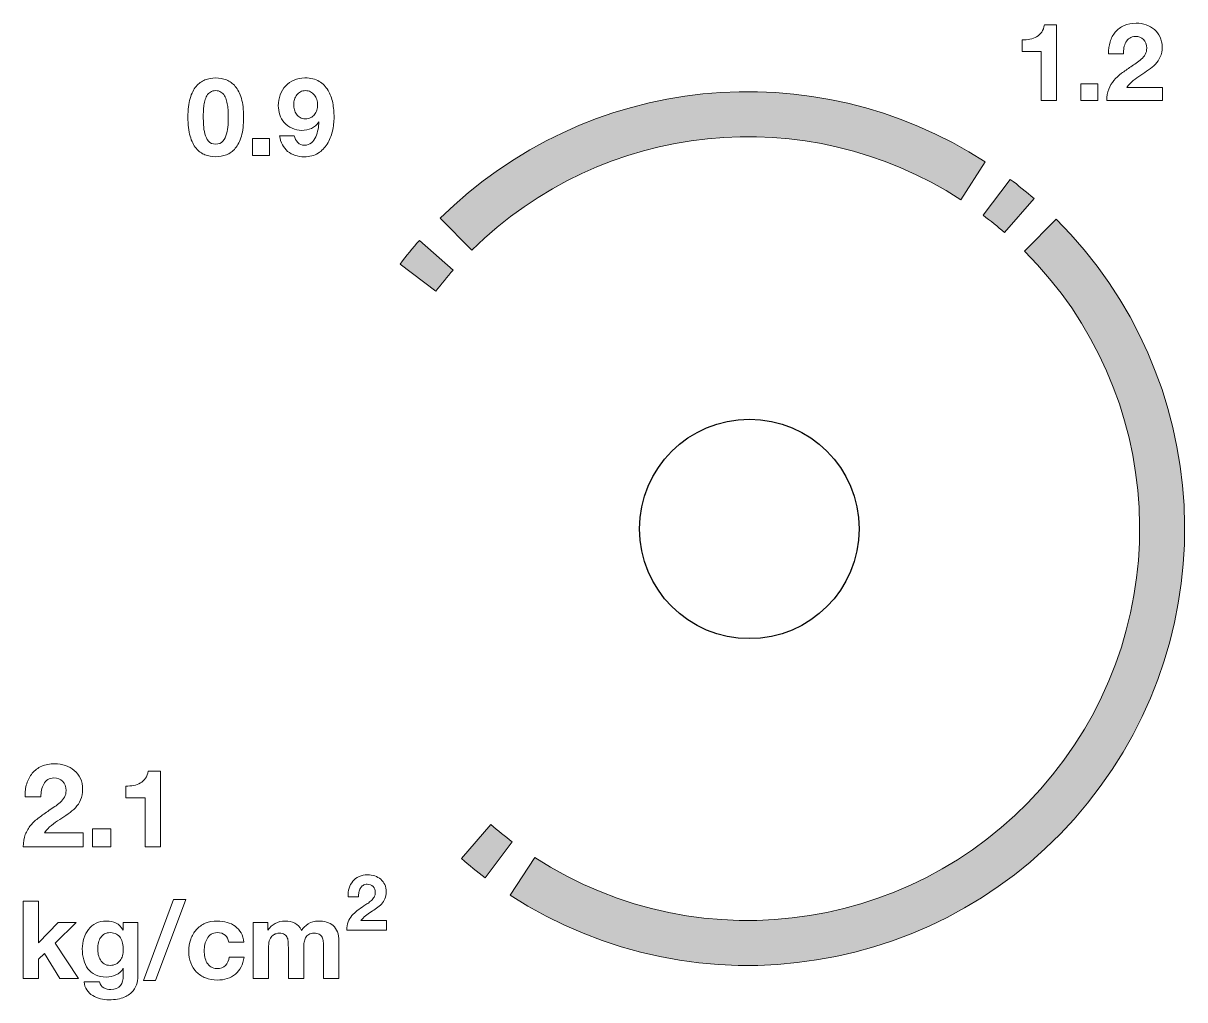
# Model space of a CAD drawing. Header units: millimetres. Extents: x 0 to 80449, y -23917 to 9476.
# Drawn here: x 9806.7 to 9859.6, y 4194.5 to 4239 of the extents above; entities that cross this region are included whole.
import ezdxf

# ---------------------------------------------------------------- set-up
doc = ezdxf.new("R2010")
doc.units = ezdxf.units.MM
doc.layers.get('0').update_dxf_attribs({"lineweight": 15})

msp = doc.modelspace()

# ---------------------------------------------------------------- hatches: boundary and pattern name
h = msp.add_hatch(color=256)
edge = h.paths.add_edge_path()
edge.add_line((9825.507115315377, 4226.779247604769), (9823.875728759835, 4228.020649194264))
edge.add_arc((9839.712115323378, 4215.969970349897), 19.9, 138.7307241077886, 142.730724107959, ccw=False)
edge.add_line((9824.754918263978, 4229.095984829785), (9826.295735046479, 4227.743807458742))
edge.add_arc((9839.712115323378, 4215.969970349897), 17.85, 138.7307241077886, 142.730724107959)
edge = h.paths.add_edge_path()
edge.add_line((9827.149718033677, 4228.651006361823), (9825.7069777287, 4230.107371842184))
edge.add_arc((9839.712115323378, 4215.969970349897), 19.9, 57.064254991265614, 134.7307241079427, ccw=False)
edge.add_line((9850.531708632905, 4232.671658905741), (9849.417127412577, 4230.95113320024))
edge.add_arc((9839.712115323378, 4215.969970349897), 17.85, 57.06425499126561, 134.7307241079427)
edge = h.paths.add_edge_path()
edge.add_arc((9839.712115323378, 4215.969970349897), 17.85, 49.06425499128495, 53.06425499122745)
edge.add_line((9850.438519583928, 4230.237652419501), (9851.670403546625, 4231.876237755225))
edge.add_arc((9839.712115323378, 4215.969970349897), 19.9, 49.06425499128488, 53.064254991227415, ccw=False)
edge.add_line((9852.750838882159, 4231.003322868803), (9851.407653791935, 4229.4546609259))
edge = h.paths.add_edge_path()
edge.add_line((9852.319808512151, 4228.60597337529), (9853.767750867166, 4230.057167000055))
edge.add_arc((9839.712115323378, 4215.969970349897), 19.9, -122.93574500873439, 45.06425499122582, ccw=False)
edge.add_line((9828.892522013852, 4199.268281794053), (9830.007103234177, 4200.988807499555))
edge.add_arc((9839.712115323378, 4215.969970349897), 17.85, 237.0642549912656, 405.0642549912258)
edge = h.paths.add_edge_path()
edge.add_arc((9839.712115323378, 4215.969970349897), 17.85, 229.064254991285, 233.0642549912275)
edge.add_line((9828.985711062829, 4201.702288280295), (9827.753827100132, 4200.06370294457))
edge.add_arc((9839.712115323378, 4215.969970349897), 19.9, 229.064254991285, 233.0642549912275, ccw=False)
edge.add_line((9826.673391764598, 4200.936617830992), (9828.016576854821, 4202.485279773895))

# ---------------------------------------------------------------- linework, layer by layer
for p, q in [((9854.888954515416, 4236.221953621342), (9855.664445509148, 4236.221953621342)), ((9854.888954515416, 4235.461448792972), (9854.888954515416, 4236.221953621342)), ((9855.664445509148, 4236.221953621342), (9855.664445509148, 4235.461448792972)), ((9855.664445509148, 4235.461448792972), (9854.888954515416, 4235.461448792972)), ((9817.150772931273, 4233.730478408936), (9817.926263925001, 4233.730478408936)), ((9817.150772931273, 4232.969973580567), (9817.150772931273, 4233.730478408936)), ((9817.926263925001, 4233.730478408936), (9817.926263925001, 4232.969973580567)), ((9817.926263925001, 4232.969973580567), (9817.150772931273, 4232.969973580567)), ((9849.417127412577, 4230.95113320024), (9850.531708632905, 4232.671658905741)), ((9850.438519583928, 4230.237652419501), (9851.670403546625, 4231.876237755225)), ((9851.407653791935, 4229.4546609259), (9852.750838882159, 4231.003322868803)), ((9827.149718033677, 4228.651006361823), (9825.7069777287, 4230.107371842184)), ((9852.319808512151, 4228.60597337529), (9853.767750867166, 4230.057167000055)), ((9826.295735046479, 4227.743807458742), (9824.754918263978, 4229.095984829785)), ((9825.507115315377, 4226.779247604769), (9823.875728759835, 4228.020649194264)), ((9828.016576854821, 4202.485279773895), (9826.673391764598, 4200.936617830992)), ((9809.868511806962, 4202.286977575964), (9810.701363640525, 4202.286977575964)), ((9809.868511806962, 4201.469973181636), (9809.868511806962, 4202.286977575964)), ((9810.701363640525, 4202.286977575964), (9810.701363640525, 4201.469973181636)), ((9810.701363640525, 4201.469973181636), (9809.868511806962, 4201.469973181636)), ((9828.985711062829, 4201.702288280295), (9827.753827100132, 4200.06370294457)), ((9830.007103234177, 4200.988807499555), (9828.892522013852, 4199.268281794053)), ((9806.712115323378, 4195.469973418361), (9806.712115323378, 4198.996373157063)), ((9806.712115323378, 4198.996373157063), (9807.4133645094, 4198.996373157063)), ((9807.4133645094, 4198.996373157063), (9807.4133645094, 4197.104671226112)), ((9812.184132737373, 4195.390908476975), (9813.557175543021, 4199.080261232129)), ((9814.120276400085, 4199.080261232129), (9812.742238205985, 4195.390908476975)), ((9813.557175543021, 4199.080261232129), (9814.120276400085, 4199.080261232129)), ((9807.4133645094, 4197.104671226112), (9808.297548265691, 4198.023305937254)), ((9809.127299513311, 4198.023305937254), (9808.16422307041, 4197.085034181847)), ((9808.297548265691, 4198.023305937254), (9809.127299513311, 4198.023305937254)), ((9808.16422307041, 4197.085034181847), (9809.235820021098, 4195.469973418361)), ((9807.685010288413, 4196.610816788302), (9807.4133645094, 4196.349161786197)), ((9808.38643172921, 4195.469973418361), (9807.685010288413, 4196.610816788302)), ((9807.4133645094, 4196.349161786197), (9807.4133645094, 4195.469973418361)), ((9807.4133645094, 4195.469973418361), (9806.712115323378, 4195.469973418361)), ((9809.235820021098, 4195.469973418361), (9808.38643172921, 4195.469973418361)), ((9812.742238205985, 4195.390908476975), (9812.184132737373, 4195.390908476975))]:
    msp.add_line(p, q)
at = {"lineweight": 25}
msp.add_circle((9839.78636438134, 4215.955885008125), 5, dxfattribs=at)
for radius, start, end in [(19.9, 57.06425499126561, 134.7307241079427), (17.85, 57.06425499126561, 134.7307241079427), (19.9, 49.06425499128495, 53.06425499122745), (19.9, 237.0642549912656, 45.06425499122576), (17.85, 49.06425499128495, 53.06425499122745), (19.9, 138.7307241077886, 142.730724107959), (17.85, 237.0642549912656, 45.06425499122576), (17.85, 138.7307241077886, 142.730724107959), (17.85, 229.064254991285, 233.0642549912275), (19.9, 229.064254991285, 233.0642549912275)]:
    msp.add_arc((9839.712115323378, 4215.969970349897), radius, start, end)
for points in [[(9853.101122213346, 4238.587700691062), (9853.163650696402, 4238.676584154582), (9853.204819587452, 4238.786999464885), (9853.22445663172, 4238.918602112421)], [(9853.22445663172, 4238.918602112421), (9853.22445663172, 4238.918602112421), (9853.782562100329, 4238.918602112421), (9853.782562100329, 4238.918602112421)], [(9853.782562100329, 4238.918602112421), (9853.782562100329, 4238.918602112421), (9853.782562100329, 4235.461448792972), (9853.782562100329, 4235.461448792972)], [(9856.454750413464, 4238.585289124223), (9856.559998080538, 4238.71206863808), (9856.692462001945, 4238.810770623732), (9856.85231443246, 4238.881567335955)], [(9857.85483721867, 4238.913778978742), (9857.998153190856, 4238.864341858528), (9858.12407143084, 4238.793545146306), (9858.232591938628, 4238.701388842076)], [(9852.565237610615, 4238.259383091318), (9852.678753506854, 4238.280742683327), (9852.780728333219, 4238.318638733665), (9852.87133434448, 4238.372898987557)], [(9852.87133434448, 4238.372898987557), (9852.961940355744, 4238.427331496225), (9853.038421475514, 4238.498817227543), (9853.101122213346, 4238.587700691062)], [(9856.217555589305, 4238.140871806626), (9856.270265550229, 4238.3103705045), (9856.349330491616, 4238.458509610366), (9856.454750413464, 4238.585289124223)], [(9857.109146300885, 4238.313643345211), (9857.038177333889, 4238.26592877274), (9856.981505513158, 4238.203228034909), (9856.938614074366, 4238.126057896039)], [(9858.232591938628, 4238.701388842076), (9858.341284701186, 4238.609060283071), (9858.427756597866, 4238.495544386832), (9858.492007628665, 4238.360496643811)], [(9852.212115323378, 4238.232166836985), (9852.333899448782, 4238.228893996274), (9852.451549459602, 4238.237851244536), (9852.565237610615, 4238.259383091318)], [(9852.212115323378, 4237.703689189548), (9852.212115323378, 4237.703689189548), (9852.212115323378, 4238.232166836985), (9852.212115323378, 4238.232166836985)], [(9856.148481424825, 4237.590173293309), (9856.141763488627, 4237.787749519388), (9856.16484562838, 4237.971200853977), (9856.217555589305, 4238.140871806626)], [(9856.847319044009, 4237.869226027614), (9856.829232292708, 4237.77534717564), (9856.820102789676, 4237.682329597539), (9856.820102789676, 4237.590173293309)], [(9856.938614074366, 4238.126057896039), (9856.89589489035, 4238.048543247621), (9856.865405795306, 4237.962932624812), (9856.847319044009, 4237.869226027614)], [(9853.081312914306, 4237.703689189548), (9853.081312914306, 4237.703689189548), (9852.212115323378, 4237.703689189548), (9852.212115323378, 4237.703689189548)], [(9853.081312914306, 4235.461448792972), (9853.081312914306, 4235.461448792972), (9853.081312914306, 4237.703689189548), (9853.081312914306, 4237.703689189548)], [(9856.820102789676, 4237.590173293309), (9856.820102789676, 4237.590173293309), (9856.148481424825, 4237.590173293309), (9856.148481424825, 4237.590173293309)], [(9857.403012945779, 4237.167804586817), (9857.488451313813, 4237.222237095484), (9857.566654981329, 4237.282181756927), (9857.63745169355, 4237.34815533547)], [(9857.63745169355, 4237.34815533547), (9857.708248405772, 4237.413956659238), (9857.767504048119, 4237.488026212171), (9857.815390875363, 4237.570363994269)], [(9858.50423771764, 4237.456675843256), (9858.448254916002, 4237.33161887714), (9858.37418536307, 4237.220514547741), (9858.282029058839, 4237.123362855057)], [(9856.738626281447, 4236.705989537019), (9856.871951476725, 4236.804863777446), (9857.012683627301, 4236.905288310841), (9857.160994987938, 4237.007263137204)], [(9857.160994987938, 4237.007263137204), (9857.23661483384, 4237.059973098128), (9857.317230068194, 4237.113544332924), (9857.403012945779, 4237.167804586817)], [(9857.96835311491, 4236.859124031339), (9857.851564377957, 4236.780059089952), (9857.733914367138, 4236.701855422437), (9857.615230827669, 4236.624513028793)], [(9858.282029058839, 4237.123362855057), (9858.18987275461, 4237.026211162373), (9858.085314106633, 4236.938188972726), (9857.96835311491, 4236.859124031339)], [(9818.664547887489, 4236.128437121444), (9818.771518102309, 4236.241953017683), (9818.899158890035, 4236.331697755074), (9819.047470250676, 4236.397499078842)], [(9820.190725187455, 4236.340827258109), (9820.360223885331, 4236.237129884003), (9820.496132902223, 4236.100359593239), (9820.598279983362, 4235.930860895365)], [(9856.155888380119, 4235.984931051957), (9856.21342147472, 4236.133070157823), (9856.291625142236, 4236.265706334005), (9856.390499382662, 4236.382495070954)], [(9856.390499382662, 4236.382495070954), (9856.489201368317, 4236.499456062678), (9856.605301086169, 4236.607287551367), (9856.738626281447, 4236.705989537019)], [(9814.31339228962, 4235.560340875926), (9814.380743906357, 4235.789267470921), (9814.472211191489, 4235.972891060284), (9814.58744963547, 4236.111039389243)], [(9815.07889250644, 4235.686431370686), (9815.037723615394, 4235.617184951433), (9815.005511972606, 4235.538981283918), (9814.982602087628, 4235.451820368141)], [(9815.237022389214, 4235.854207520818), (9815.172771358415, 4235.811488336801), (9815.12006139749, 4235.755505535166), (9815.07889250644, 4235.686431370686)], [(9815.881427499731, 4235.686431370686), (9815.838708315714, 4235.755505535166), (9815.784275807047, 4235.811488336801), (9815.718474483278, 4235.854207520818)], [(9815.977717918544, 4235.451820368141), (9815.956358326534, 4235.538981283918), (9815.924146683748, 4235.617184951433), (9815.881427499731, 4235.686431370686)], [(9816.372870370702, 4236.111039389243), (9816.48965910765, 4235.972891060284), (9816.581987666657, 4235.789267470921), (9816.649511538166, 4235.560340875926)], [(9818.417706795972, 4235.728289280832), (9818.475239890577, 4235.881423775151), (9818.557577672673, 4236.01474897043), (9818.664547887489, 4236.128437121444)], [(9819.97351191711, 4235.718470758699), (9819.925625089865, 4235.779276694014), (9819.86723072139, 4235.827852540356), (9819.79815655691, 4235.864198297725)], [(9820.082032424896, 4235.511076010487), (9820.057399992176, 4235.588418404131), (9820.021054234807, 4235.65749256861), (9819.97351191711, 4235.718470758699)], [(9820.598279983362, 4235.930860895365), (9820.700254809723, 4235.761189942717), (9820.771051521948, 4235.569470378962), (9820.810497865252, 4235.355529949328)], [(9856.069416483439, 4235.461448792972), (9856.069416483439, 4235.662297859762), (9856.09818303074, 4235.836791946091), (9856.155888380119, 4235.984931051957)], [(9856.973237283994, 4236.063995993343), (9856.973237283994, 4236.063995993343), (9858.608107346517, 4236.063995993343), (9858.608107346517, 4236.063995993343)], [(9858.608107346517, 4236.063995993343), (9858.608107346517, 4236.063995993343), (9858.608107346517, 4235.461448792972), (9858.608107346517, 4235.461448792972)], [(9814.933164967417, 4235.187581544422), (9814.923346445285, 4235.098698080903), (9814.917489782958, 4235.012226184223), (9814.91593948999, 4234.928165854383)], [(9814.982602087628, 4235.451820368141), (9814.959519947879, 4235.364487197589), (9814.943155744324, 4235.276465007942), (9814.933164967417, 4235.187581544422)], [(9816.027155038759, 4235.187581544422), (9816.01561396888, 4235.276465007942), (9815.99907751055, 4235.364487197589), (9815.977717918544, 4235.451820368141)], [(9816.046964337798, 4234.928165854383), (9816.045241790056, 4235.012226184223), (9816.038696108633, 4235.098698080903), (9816.027155038759, 4235.187581544422)], [(9853.782562100329, 4235.461448792972), (9853.782562100329, 4235.461448792972), (9853.081312914306, 4235.461448792972), (9853.081312914306, 4235.461448792972)], [(9858.608107346517, 4235.461448792972), (9858.608107346517, 4235.461448792972), (9856.069416483439, 4235.461448792972), (9856.069416483439, 4235.461448792972)], [(9818.597885289852, 4234.461527670906), (9818.50572898562, 4234.56677533798), (9818.438205114107, 4234.687009170415), (9818.395485930094, 4234.822056913437)], [(9819.064695728102, 4235.04684939385), (9819.08605532011, 4234.969334745431), (9819.118094708123, 4234.900260580952), (9819.160986146915, 4234.839282390863)], [(9819.160986146915, 4234.839282390863), (9819.203705330932, 4234.778304200774), (9819.25899911347, 4234.729039335335), (9819.326522984982, 4234.691143284997)], [(9819.807975079046, 4234.686320151318), (9819.877049243525, 4234.720771106171), (9819.934754592901, 4234.767796659545), (9819.980918872403, 4234.827052301891)], [(9819.980918872403, 4234.827052301891), (9820.026910897133, 4234.886307944237), (9820.06153410676, 4234.954520834845), (9820.08461624651, 4235.032035483263)], [(9814.923346445285, 4234.355246475186), (9814.929892126704, 4234.215375598485), (9814.950562699618, 4234.080327855463), (9814.98501365447, 4233.950275500894)], [(9815.977717918544, 4233.950275500894), (9816.012341128171, 4234.080327855463), (9816.032839446307, 4234.215375598485), (9816.039557382504, 4234.355246475186)], [(9818.958414532382, 4234.202284235641), (9818.81682110794, 4234.266363011667), (9818.696759530278, 4234.352834908346), (9818.597885289852, 4234.461527670906)], [(9820.173499710028, 4234.491155492079), (9820.077898310316, 4234.352834908346), (9819.966104961819, 4234.254132922693), (9819.837602900217, 4234.194877280347)], [(9820.035179126298, 4233.812127171936), (9820.08461624651, 4233.919097386753), (9820.119928475233, 4234.033474556863), (9820.141288067243, 4234.155258682267)], [(9820.141288067243, 4234.155258682267), (9820.16264765925, 4234.277042807671), (9820.176772550742, 4234.38573557023), (9820.18331823216, 4234.481336969946)], [(9820.18331823216, 4234.481336969946), (9820.18331823216, 4234.481336969946), (9820.173499710028, 4234.491155492079), (9820.173499710028, 4234.491155492079)], [(9820.795683954664, 4234.066375218747), (9820.746419089228, 4233.852262534339), (9820.667354147841, 4233.658992677617), (9820.55866138528, 4233.486048884257)], [(9814.58744963547, 4233.291056479792), (9814.472211191489, 4233.429204808751), (9814.380743906357, 4233.614550945857), (9814.31339228962, 4233.846578126789)], [(9814.98501365447, 4233.950275500894), (9815.019636864097, 4233.820223146326), (9815.07475839186, 4233.709118816927), (9815.150550492534, 4233.616962512697)], [(9815.809941768413, 4233.616962512697), (9815.887111907283, 4233.709118816927), (9815.943266963692, 4233.820223146326), (9815.977717918544, 4233.950275500894)], [(9816.649511538166, 4233.846578126789), (9816.581987666657, 4233.614550945857), (9816.48965910765, 4233.429204808751), (9816.372870370702, 4233.291056479792)], [(9818.390490541638, 4233.858980470535), (9818.390490541638, 4233.858980470535), (9819.057288772809, 4233.858980470535), (9819.057288772809, 4233.858980470535)], [(9819.057288772809, 4233.858980470535), (9819.080198657786, 4233.743742026554), (9819.13290861871, 4233.643317493159), (9819.215246400807, 4233.557706870351)], [(9814.990009042922, 4232.994606013286), (9814.836874548604, 4233.053861655632), (9814.702688079451, 4233.152735896059), (9814.58744963547, 4233.291056479792)], [(9816.372870370702, 4233.291056479792), (9816.255909378979, 4233.152735896059), (9816.12103389073, 4233.053861655632), (9815.967899396412, 4232.994606013286)], [(9819.096735116116, 4232.967562013727), (9818.96840530929, 4233.008558650002), (9818.854717158276, 4233.070398113962), (9818.756015172625, 4233.152735896059)], [(9807.125871291155, 4204.825323929495), (9807.239042677847, 4204.961405201163), (9807.381325121387, 4205.067514142109), (9807.552890876552, 4205.143650752333)], [(9806.871278734798, 4204.34783369524), (9806.927778300756, 4204.529906991635), (9807.012699904466, 4204.689070403054), (9807.125871291155, 4204.825323929495)], [(9807.828670770148, 4204.533524341895), (9807.752706414696, 4204.482192419165), (9807.691555969835, 4204.415013057202), (9807.64573619988, 4204.331986256007)], [(9809.035659973404, 4204.950036386062), (9809.152276455581, 4204.850817636087), (9809.24512177891, 4204.728861255909), (9809.314023688614, 4204.583994990754)], [(9812.049601758677, 4204.381423376221), (9812.140207769939, 4204.435855884888), (9812.216688889712, 4204.507341616207), (9812.279389627543, 4204.596225079727)], [(9812.279389627543, 4204.596225079727), (9812.3419181106, 4204.685108543246), (9812.383087001646, 4204.795523853548), (9812.402724045915, 4204.927126501085)], [(9812.402724045915, 4204.927126501085), (9812.402724045915, 4204.927126501085), (9812.960829514523, 4204.927126501085), (9812.960829514523, 4204.927126501085)], [(9812.960829514523, 4204.927126501085), (9812.960829514523, 4204.927126501085), (9812.960829514523, 4201.469973181636), (9812.960829514523, 4201.469973181636)], [(9806.796864672317, 4203.756310800422), (9806.789802226569, 4203.968528682314), (9806.814606914064, 4204.16558814407), (9806.871278734798, 4204.34783369524)], [(9811.390382737573, 4204.240691225648), (9811.512166862976, 4204.237418384938), (9811.6298168738, 4204.246375633199), (9811.74350502481, 4204.267907479983)], [(9811.390382737573, 4203.712213578211), (9811.390382737573, 4203.712213578211), (9811.390382737573, 4204.240691225648), (9811.390382737573, 4204.240691225648)], [(9811.74350502481, 4204.267907479983), (9811.857020921052, 4204.289267071991), (9811.958995747413, 4204.327163122329), (9812.049601758677, 4204.381423376221)], [(9807.5184399217, 4203.756310800422), (9807.5184399217, 4203.756310800422), (9806.796864672317, 4203.756310800422), (9806.796864672317, 4203.756310800422)], [(9808.14441377137, 4203.302763979789), (9808.236225566052, 4203.361158348264), (9808.320285895894, 4203.425581633838), (9808.396422506117, 4203.496378346061)], [(9809.32728730623, 4203.613167083011), (9809.267170390012, 4203.478636104312), (9809.187588684305, 4203.359263545747), (9809.088714443878, 4203.255049407318)], [(9812.2595803285, 4203.712213578211), (9812.2595803285, 4203.712213578211), (9811.390382737573, 4203.712213578211), (9811.390382737573, 4203.712213578211)], [(9812.2595803285, 4201.469973181636), (9812.2595803285, 4201.469973181636), (9812.2595803285, 4203.712213578211), (9812.2595803285, 4203.712213578211)], [(9807.430934496377, 4202.806842484688), (9807.574078213787, 4202.912951425634), (9807.725317905592, 4203.020782914322), (9807.884481317007, 4203.130336950752)], [(9807.884481317007, 4203.130336950752), (9807.96578557046, 4203.186836516711), (9808.052429721916, 4203.244369611314), (9808.14441377137, 4203.302763979789)], [(9808.751784105421, 4202.971173539334), (9808.626210374983, 4202.886424190397), (9808.499775370674, 4202.802363860557), (9808.372479092493, 4202.719337059362)], [(9809.088714443878, 4203.255049407318), (9808.989667948677, 4203.150663014116), (9808.877357835856, 4203.056095143045), (9808.751784105421, 4202.971173539334)], [(9806.804960646707, 4202.03221276483), (9806.866800110667, 4202.191376176248), (9806.950860440505, 4202.333830874563), (9807.05696938145, 4202.459404605001)], [(9807.05696938145, 4202.459404605001), (9807.162906067624, 4202.584806080664), (9807.287618524188, 4202.700733543742), (9807.430934496377, 4202.806842484688)], [(9808.001097799184, 4202.45130863061), (9807.880863966748, 4202.355879485669), (9807.774755025803, 4202.244430646721), (9807.682770976346, 4202.117134368541)], [(9808.372479092493, 4202.719337059362), (9808.245182814313, 4202.636138003394), (9808.12133163162, 4202.546910030325), (9808.001097799184, 4202.45130863061)], [(9806.712115323378, 4201.469973181636), (9806.712115323378, 4201.685636159013), (9806.742948927971, 4201.873221608185), (9806.804960646707, 4202.03221276483)], [(9807.682770976346, 4202.117134368541), (9807.682770976346, 4202.117134368541), (9809.43873614518, 4202.117134368541), (9809.43873614518, 4202.117134368541)], [(9809.43873614518, 4202.117134368541), (9809.43873614518, 4202.117134368541), (9809.43873614518, 4201.469973181636), (9809.43873614518, 4201.469973181636)], [(9809.43873614518, 4201.469973181636), (9809.43873614518, 4201.469973181636), (9806.712115323378, 4201.469973181636), (9806.712115323378, 4201.469973181636)], [(9812.960829514523, 4201.469973181636), (9812.960829514523, 4201.469973181636), (9812.2595803285, 4201.469973181636), (9812.2595803285, 4201.469973181636)], [(9821.555309221578, 4199.59392496898), (9821.59303301714, 4199.715020075286), (9821.649360328323, 4199.820956761458), (9821.72480791945, 4199.91156277272)], [(9821.72480791945, 4199.91156277272), (9821.799911001028, 4200.001996529208), (9821.894651126873, 4200.072620986655), (9822.008683787437, 4200.123091635514)], [(9822.192135122026, 4199.717431642126), (9822.14149221839, 4199.683325196822), (9822.10101234644, 4199.638711210288), (9822.070523251397, 4199.58341742775)], [(9822.724919138818, 4200.146173775265), (9822.827238474732, 4200.110861546541), (9822.917155466897, 4200.060218642908), (9822.994670115313, 4199.99441731914)], [(9822.994670115313, 4199.99441731914), (9823.072357018507, 4199.928443740598), (9823.134024227693, 4199.84731174192), (9823.18001625242, 4199.751021323107)], [(9821.506044356138, 4199.200667319338), (9821.501221222457, 4199.341743979459), (9821.517757680787, 4199.472829862673), (9821.555309221578, 4199.59392496898)], [(9821.98577390246, 4199.200667319338), (9821.98577390246, 4199.200667319338), (9821.506044356138, 4199.200667319338), (9821.506044356138, 4199.200667319338)], [(9822.005238691949, 4199.39996609316), (9821.992147329107, 4199.332958985972), (9821.98577390246, 4199.266468643106), (9821.98577390246, 4199.200667319338)], [(9822.070523251397, 4199.58341742775), (9822.039861901576, 4199.528123645211), (9822.01815780002, 4199.466973200349), (9822.005238691949, 4199.39996609316)], [(9822.569545332433, 4199.027723525979), (9822.62018823607, 4199.074749079353), (9822.662562910537, 4199.127803549825), (9822.696669355839, 4199.186542427849)], [(9821.927551788758, 4198.569181316892), (9822.022808678925, 4198.63980577434), (9822.123405467093, 4198.711463760433), (9822.229169898492, 4198.784327529946)], [(9822.229169898492, 4198.784327529946), (9822.283257897609, 4198.821879070735), (9822.340790992213, 4198.860291885396), (9822.402113691853, 4198.899049209605)], [(9822.402113691853, 4198.899049209605), (9822.463264136713, 4198.937806533814), (9822.519074683576, 4198.980697972605), (9822.569545332433, 4199.027723525979)], [(9822.806051137497, 4198.678563098549), (9822.72250757198, 4198.622063532591), (9822.638447242138, 4198.56625298573), (9822.553697893203, 4198.510959203191)], [(9823.029982344036, 4198.867354331141), (9822.96418102027, 4198.797935657112), (9822.88942244824, 4198.735062664507), (9822.806051137497, 4198.678563098549)], [(9823.18880124591, 4199.105410429172), (9823.148665883506, 4199.016010201329), (9823.095783667806, 4198.936600750394), (9823.029982344036, 4198.867354331141)], [(9821.511211999365, 4198.054139541847), (9821.552380890414, 4198.159903973245), (9821.608363692048, 4198.254644099089), (9821.678815894724, 4198.338187664606)], [(9821.678815894724, 4198.338187664606), (9821.74944035217, 4198.421558975349), (9821.832294898591, 4198.498556859445), (9821.927551788758, 4198.569181316892)], [(9822.306856801682, 4198.332847766604), (9822.226758331653, 4198.269285754901), (9822.156306128978, 4198.195216201968), (9822.095155684114, 4198.110639107806)], [(9822.095155684114, 4198.110639107806), (9822.095155684114, 4198.110639107806), (9823.26287079884, 4198.110639107806), (9823.26287079884, 4198.110639107806)], [(9822.553697893203, 4198.510959203191), (9822.46912079904, 4198.455665420653), (9822.38678301694, 4198.396237523532), (9822.306856801682, 4198.332847766604)], [(9823.26287079884, 4198.110639107806), (9823.26287079884, 4198.110639107806), (9823.26287079884, 4197.680174426923), (9823.26287079884, 4197.680174426923)], [(9809.475254157322, 4197.304831273806), (9809.522968729794, 4197.45779351335), (9809.592904168145, 4197.592841256373), (9809.685232727148, 4197.709802248097)], [(9809.685232727148, 4197.709802248097), (9809.77738903138, 4197.826590985046), (9809.89176620149, 4197.919608563148), (9810.028536492253, 4197.988854982402)], [(9810.942175814944, 4197.998673504535), (9811.068783074024, 4197.936145021477), (9811.175064269744, 4197.830725099629), (9811.260674892554, 4197.682585993763)], [(9811.260674892554, 4197.682585993763), (9811.260674892554, 4197.682585993763), (9811.27066566946, 4197.682585993763), (9811.27066566946, 4197.682585993763)], [(9811.27066566946, 4198.023305937254), (9811.27066566946, 4198.023305937254), (9811.937291645856, 4198.023305937254), (9811.937291645856, 4198.023305937254)], [(9811.27066566946, 4197.682585993763), (9811.27066566946, 4197.682585993763), (9811.27066566946, 4198.023305937254), (9811.27066566946, 4198.023305937254)], [(9811.937291645856, 4198.023305937254), (9811.937291645856, 4198.023305937254), (9811.937291645856, 4195.632926434813), (9811.937291645856, 4195.632926434813)], [(9814.339901237268, 4197.260389542045), (9814.397606586648, 4197.42988823992), (9814.482355935586, 4197.576477052818), (9814.594321538854, 4197.69981147119)], [(9814.594321538854, 4197.69981147119), (9814.706287142126, 4197.823318144336), (9814.842885178117, 4197.919608563148), (9815.0042879016, 4197.988854982402)], [(9815.552402593305, 4197.56407470907), (9815.440436990033, 4197.56407470907), (9815.346558138059, 4197.53858100248), (9815.270938292157, 4197.487593589298)], [(9816.071061718609, 4197.124480525153), (9816.024897439107, 4197.417485896173), (9815.851953645746, 4197.56407470907), (9815.552402593305, 4197.56407470907)], [(9815.99440834406, 4198.033296714161), (9816.134451475536, 4197.993678116081), (9816.25950844165, 4197.933561199863), (9816.36975149718, 4197.852945965508)], [(9816.36975149718, 4197.852945965508), (9816.48016680748, 4197.772330731153), (9816.569911544873, 4197.671906197758), (9816.638985709353, 4197.551672365324)], [(9817.187100401054, 4198.023305937254), (9817.187100401054, 4198.023305937254), (9817.848903243772, 4198.023305937254), (9817.848903243772, 4198.023305937254)], [(9817.187100401054, 4195.469973418361), (9817.187100401054, 4195.469973418361), (9817.187100401054, 4198.023305937254), (9817.187100401054, 4198.023305937254)], [(9817.848903243772, 4198.023305937254), (9817.848903243772, 4198.023305937254), (9817.848903243772, 4197.677590605309), (9817.848903243772, 4197.677590605309)], [(9817.848903243772, 4197.677590605309), (9817.848903243772, 4197.677590605309), (9817.858721765904, 4197.677590605309), (9817.858721765904, 4197.677590605309)], [(9817.858721765904, 4197.677590605309), (9817.950878070133, 4197.80936550762), (9818.061982399533, 4197.911340333983), (9818.192207008877, 4197.983859593948)], [(9819.38489906587, 4197.667772083177), (9819.460691166543, 4197.779737686447), (9819.563527266779, 4197.878439672099), (9819.693579621347, 4197.964050294908)], [(9820.827016035993, 4197.885157608295), (9820.909353818093, 4197.812638348331), (9820.973604848892, 4197.717898222487), (9821.019596873619, 4197.601109485537)], [(9821.019596873619, 4197.601109485537), (9821.065761153124, 4197.484148493812), (9821.088843292873, 4197.34341634324), (9821.088843292873, 4197.178913033819)], [(9821.449544790179, 4197.680174426923), (9821.449544790179, 4197.823662653884), (9821.470043108318, 4197.948202855676), (9821.511211999365, 4198.054139541847)], [(9823.26287079884, 4197.680174426923), (9823.26287079884, 4197.680174426923), (9821.449544790179, 4197.680174426923), (9821.449544790179, 4197.680174426923)], [(9810.240754374146, 4197.344277617111), (9810.193039801674, 4197.2767537456), (9810.158416592047, 4197.199411351957), (9810.13705700004, 4197.112078181405)], [(9810.41869355596, 4197.504819066724), (9810.347724588963, 4197.465200468644), (9810.288468946615, 4197.411801488623), (9810.240754374146, 4197.344277617111)], [(9811.14216360786, 4197.327052139685), (9811.095999328358, 4197.399399144875), (9811.035193393043, 4197.457104494253), (9810.95940129237, 4197.49982367827)], [(9811.24103784829, 4197.077627226553), (9811.221228549246, 4197.171506078526), (9811.188327887365, 4197.254532879721), (9811.14216360786, 4197.327052139685)], [(9815.270938292157, 4197.487593589298), (9815.195146191483, 4197.436433921342), (9815.133478982298, 4197.370632597574), (9815.085764409825, 4197.290017363219)], [(9816.757496994043, 4197.124480525153), (9816.757496994043, 4197.124480525153), (9816.071061718609, 4197.124480525153), (9816.071061718609, 4197.124480525153)], [(9816.638985709353, 4197.551672365324), (9816.708232128603, 4197.431438532888), (9816.747678471911, 4197.289156089348), (9816.757496994043, 4197.124480525153)], [(9817.942782095743, 4197.255394153592), (9817.906436338373, 4197.178051759948), (9817.888349587076, 4197.076765952682), (9817.888349587076, 4196.951708986568)], [(9818.073695724182, 4197.433161080631), (9818.022536056229, 4197.391992189582), (9817.97895559834, 4197.332736547236), (9817.942782095743, 4197.255394153592)], [(9818.23165335218, 4197.517221410471), (9818.177393098289, 4197.502407499885), (9818.124683137365, 4197.474329971679), (9818.073695724182, 4197.433161080631)], [(9818.740321700578, 4197.331875273365), (9818.715689267861, 4197.394403756422), (9818.674520376811, 4197.444702150507), (9818.616987282207, 4197.482598200844)], [(9818.782351865499, 4197.126892091992), (9818.77907902479, 4197.201133899699), (9818.765126388073, 4197.269346790307), (9818.740321700578, 4197.331875273365)], [(9818.787347253954, 4196.902271866354), (9818.787347253954, 4196.977891712255), (9818.785624706212, 4197.052822539059), (9818.782351865499, 4197.126892091992)], [(9819.505821917402, 4197.126892091992), (9819.494280847524, 4197.049549698349), (9819.488596439976, 4196.971346030833), (9819.488596439976, 4196.89245334422)], [(9819.575068336657, 4197.334459094978), (9819.54044512703, 4197.27348090489), (9819.517362987277, 4197.204234485636), (9819.505821917402, 4197.126892091992)], [(9819.718212054067, 4197.482598200844), (9819.657233863978, 4197.444702150507), (9819.60969154628, 4197.395265030294), (9819.575068336657, 4197.334459094978)], [(9820.323343076052, 4197.356679960858), (9820.293715254877, 4197.412662762494), (9820.249962542217, 4197.457104494253), (9820.192429447612, 4197.490005156137)], [(9820.377603329944, 4197.159103734779), (9820.371057648521, 4197.23472358068), (9820.352970897224, 4197.300524904449), (9820.323343076052, 4197.356679960858)], [(9820.387421852076, 4196.91708577694), (9820.387421852076, 4197.002696399749), (9820.384149011366, 4197.083311634104), (9820.377603329944, 4197.159103734779)], [(9821.088843292873, 4197.178913033819), (9821.088843292873, 4197.178913033819), (9821.088843292873, 4195.469973418361), (9821.088843292873, 4195.469973418361)], [(9810.13223386636, 4196.563963489702), (9810.150148362882, 4196.47335747844), (9810.1814987318, 4196.391880970215), (9810.225940463559, 4196.319533965024)], [(9811.12235430882, 4196.289906143851), (9811.171791429035, 4196.355707467619), (9811.2088262055, 4196.430638294423), (9811.233630892995, 4196.514526369489)], [(9817.888349587076, 4196.951708986568), (9817.888349587076, 4196.951708986568), (9817.888349587076, 4195.469973418361), (9817.888349587076, 4195.469973418361)], [(9818.787347253954, 4195.469973418361), (9818.787347253954, 4195.469973418361), (9818.787347253954, 4196.902271866354), (9818.787347253954, 4196.902271866354)], [(9819.488596439976, 4196.89245334422), (9819.488596439976, 4196.89245334422), (9819.488596439976, 4195.469973418361), (9819.488596439976, 4195.469973418361)], [(9820.387421852076, 4195.469973418361), (9820.387421852076, 4195.469973418361), (9820.387421852076, 4196.91708577694), (9820.387421852076, 4196.91708577694)], [(9809.660428039653, 4195.921797691251), (9809.571544576134, 4196.038758682976), (9809.50660452624, 4196.175356718966), (9809.46543563519, 4196.331764053996)], [(9810.225940463559, 4196.319533965024), (9810.270382195318, 4196.247014705059), (9810.32894881857, 4196.187759062713), (9810.401295823758, 4196.141594783211)], [(9810.93476885965, 4196.131776261078), (9811.010388705548, 4196.171222604384), (9811.07308944338, 4196.223932565308), (9811.12235430882, 4196.289906143851)], [(9815.925334179581, 4196.070109051891), (9816.015940190842, 4196.163815649091), (9816.072612011576, 4196.289906143851), (9816.095694151329, 4196.447863771849)], [(9816.095694151329, 4196.447863771849), (9816.095694151329, 4196.447863771849), (9816.772310904631, 4196.447863771849), (9816.772310904631, 4196.447863771849)], [(9816.772310904631, 4196.447863771849), (9816.72614662513, 4196.108694121326), (9816.59454397759, 4195.850311959933), (9816.377158452473, 4195.672545032894)], [(9810.00132023792, 4195.645328778561), (9809.862999654186, 4195.712680395297), (9809.749483757947, 4195.805008954302), (9809.660428039653, 4195.921797691251)], [(9811.260674892554, 4195.939195423452), (9811.184882791877, 4195.80414768043), (9811.07705130319, 4195.704584420907), (9810.937180426488, 4195.640333390107)], [(9811.139752041021, 4195.15388590759), (9811.230185797507, 4195.272397192282), (9811.273766255395, 4195.422258845891), (9811.27066566946, 4195.603298613641)], [(9811.27066566946, 4195.939195423452), (9811.27066566946, 4195.939195423452), (9811.260674892554, 4195.939195423452), (9811.260674892554, 4195.939195423452)], [(9811.27066566946, 4195.603298613641), (9811.27066566946, 4195.603298613641), (9811.27066566946, 4195.939195423452), (9811.27066566946, 4195.939195423452)], [(9811.937291645856, 4195.632926434813), (9811.937291645856, 4195.530779353676), (9811.92333900914, 4195.413990616726), (9811.89543373571, 4195.282215714416)], [(9817.888349587076, 4195.469973418361), (9817.888349587076, 4195.469973418361), (9817.187100401054, 4195.469973418361), (9817.187100401054, 4195.469973418361)], [(9819.488596439976, 4195.469973418361), (9819.488596439976, 4195.469973418361), (9818.787347253954, 4195.469973418361), (9818.787347253954, 4195.469973418361)], [(9821.088843292873, 4195.469973418361), (9821.088843292873, 4195.469973418361), (9820.387421852076, 4195.469973418361), (9820.387421852076, 4195.469973418361)], [(9809.48765650107, 4195.326829700949), (9809.48765650107, 4195.326829700949), (9810.184082553413, 4195.326829700949), (9810.184082553413, 4195.326829700949)], [(9809.608579352604, 4194.953898114671), (9809.537782640378, 4195.057595488777), (9809.497475023203, 4195.181963435794), (9809.48765650107, 4195.326829700949)], [(9809.875401997935, 4194.699477813085), (9809.768259528344, 4194.765451391628), (9809.679376064825, 4194.850200740565), (9809.608579352604, 4194.953898114671)], [(9810.184082553413, 4195.326829700949), (9810.216983215298, 4195.195054798638), (9810.281061991322, 4195.103759768279), (9810.376663391038, 4195.052600100324)], [(9811.89543373571, 4195.282215714416), (9811.867356207506, 4195.150613066879), (9811.807239291287, 4195.027967667604), (9811.715082987059, 4194.914279516591)], [(9810.23093585201, 4194.553750274059), (9810.100883497445, 4194.585100642975), (9809.982372212751, 4194.633676489317), (9809.875401997935, 4194.699477813085)], [(9811.715082987059, 4194.914279516591), (9811.622926682827, 4194.800763620351), (9811.489601487548, 4194.704473201538), (9811.31510740122, 4194.625408260153)]]:
    msp.add_open_spline(points, degree=3)
for points, knots in [([(9856.85231443246, 4238.881567335955), (9857.011994608201, 4238.952364048177), (9857.19544594279, 4238.987848531675), (9857.403012945779, 4238.987848531675), (9857.560970573777, 4238.987848531675), (9857.711693501256, 4238.963043844181), (9857.85483721867, 4238.913778978742)], [2, 2, 2, 2, 3, 3, 3, 4, 4, 4, 4]), ([(9857.741321322428, 4238.244569180732), (9857.644169629744, 4238.338275777931), (9857.519801682727, 4238.385301331305), (9857.368389736152, 4238.385301331305), (9857.266242655012, 4238.385301331305), (9857.179770758336, 4238.361357917682), (9857.109146300885, 4238.313643345211)], [25, 25, 25, 25, 26, 26, 26, 27, 27, 27, 27]), ([(9858.492007628665, 4238.360496643811), (9858.556086404693, 4238.225448900789), (9858.588298047478, 4238.074036954212), (9858.588298047478, 4237.90626080408), (9858.588298047478, 4237.731594462978), (9858.560220519274, 4237.581905064144), (9858.50423771764, 4237.456675843256)], [6, 6, 6, 6, 7, 7, 7, 8, 8, 8, 8]), ([(9857.815390875363, 4237.570363994269), (9857.863105447832, 4237.652701776366), (9857.88687660668, 4237.746408373565), (9857.88687660668, 4237.851828295414), (9857.88687660668, 4238.019776700319), (9857.83830076034, 4238.150690328759), (9857.741321322428, 4238.244569180732)], [23, 23, 23, 23, 24, 24, 24, 25, 25, 25, 25]), ([(9814.58744963547, 4236.111039389243), (9814.702688079451, 4236.249359972976), (9814.836874548604, 4236.348234213403), (9814.990009042922, 4236.407489855749), (9815.143143537243, 4236.466745498095), (9815.305235279822, 4236.496373319269), (9815.47645652544, 4236.496373319269), (9815.650950611769, 4236.496373319269), (9815.81476490209, 4236.466745498095), (9815.967899396412, 4236.407489855749), (9816.12103389073, 4236.348234213403), (9816.255909378979, 4236.249359972976), (9816.372870370702, 4236.111039389243)], [1, 1, 1, 1, 2, 2, 2, 3, 3, 3, 4, 4, 4, 5, 5, 5, 5]), ([(9819.047470250676, 4236.397499078842), (9819.195609356542, 4236.463472657384), (9819.360112665963, 4236.496373319269), (9819.541324688485, 4236.496373319269), (9819.804702238333, 4236.496373319269), (9820.021054234807, 4236.444524632216), (9820.190725187455, 4236.340827258109)], [15, 15, 15, 15, 16, 16, 16, 17, 17, 17, 17]), ([(9857.615230827669, 4236.624513028793), (9857.496719542978, 4236.547170635149), (9857.381481098997, 4236.463971579181), (9857.269515495725, 4236.375088115661), (9857.157549892454, 4236.286204652141), (9857.058847906803, 4236.182507278036), (9856.973237283994, 4236.063995993343)], [11, 11, 11, 11, 12, 12, 12, 13, 13, 13, 13]), ([(9815.718474483278, 4235.854207520818), (9815.652500904736, 4235.897098959609), (9815.571885670382, 4235.918458551618), (9815.47645652544, 4235.918458551618), (9815.3810273805, 4235.918458551618), (9815.301101165242, 4235.897098959609), (9815.237022389214, 4235.854207520818)], [12, 12, 12, 12, 13, 13, 13, 14, 14, 14, 14]), ([(9818.395485930094, 4234.822056913437), (9818.352594491302, 4234.957104656459), (9818.331234899291, 4235.093702692449), (9818.331234899291, 4235.232023276182), (9818.331234899291, 4235.409790203221), (9818.360001446596, 4235.575154786513), (9818.417706795972, 4235.728289280832)], [11, 11, 11, 11, 12, 12, 12, 13, 13, 13, 13]), ([(9819.338753073953, 4235.864198297725), (9819.272951750187, 4235.827852540356), (9819.216968948549, 4235.780137967885), (9819.170804669047, 4235.720882325539), (9819.124640389546, 4235.661626683192), (9819.090189434693, 4235.594102811681), (9819.06710729494, 4235.51848296578)], [8, 8, 8, 8, 9, 9, 9, 10, 10, 10, 10]), ([(9819.79815655691, 4235.864198297725), (9819.72891013766, 4235.90037180032), (9819.650017451047, 4235.918458551618), (9819.560961732754, 4235.918458551618), (9819.478623950654, 4235.918458551618), (9819.404554397723, 4235.90037180032), (9819.338753073953, 4235.864198297725)], [6, 6, 6, 6, 7, 7, 7, 8, 8, 8, 8]), ([(9814.31339228962, 4233.846578126789), (9814.245868418107, 4234.078777562494), (9814.212106482355, 4234.367648818933), (9814.212106482355, 4234.713364150877), (9814.212106482355, 4235.049260960689), (9814.245868418107, 4235.331586535705), (9814.31339228962, 4235.560340875926)], [14, 14, 14, 14, 15, 15, 15, 16, 16, 16, 16]), ([(9816.649511538166, 4235.560340875926), (9816.716863154903, 4235.331586535705), (9816.750797345434, 4235.049260960689), (9816.750797345434, 4234.713364150877), (9816.750797345434, 4234.367648818933), (9816.716863154903, 4234.078777562494), (9816.649511538166, 4233.846578126789)], [6, 6, 6, 6, 7, 7, 7, 8, 8, 8, 8]), ([(9819.06710729494, 4235.51848296578), (9819.044025155192, 4235.442690865105), (9819.032656340089, 4235.365348471461), (9819.032656340089, 4235.286283530075), (9819.032656340089, 4235.203945747977), (9819.04316388132, 4235.124019532719), (9819.064695728102, 4235.04684939385)], [10, 10, 10, 10, 11, 11, 11, 12, 12, 12, 12]), ([(9820.08461624651, 4235.032035483263), (9820.107526131487, 4235.109205622132), (9820.119067201362, 4235.190854385133), (9820.119067201362, 4235.276465007942), (9820.119067201362, 4235.355529949328), (9820.106837112391, 4235.433561362069), (9820.082032424896, 4235.511076010487)], [2, 2, 2, 2, 3, 3, 3, 4, 4, 4, 4]), ([(9820.810497865252, 4235.355529949328), (9820.85011646333, 4235.14141726492), (9820.869925762374, 4234.925754287543), (9820.869925762374, 4234.708541017199), (9820.869925762374, 4234.49442833279), (9820.845121074879, 4234.280315648381), (9820.795683954664, 4234.066375218747)], [19, 19, 19, 19, 20, 20, 20, 21, 21, 21, 21]), ([(9814.91593948999, 4234.928165854383), (9814.914216942248, 4234.844277779317), (9814.913527923149, 4234.772619793223), (9814.913527923149, 4234.713364150877), (9814.913527923149, 4234.614662165225), (9814.916628509087, 4234.495289606662), (9814.923346445285, 4234.355246475186)], [18, 18, 18, 18, 19, 19, 19, 20, 20, 20, 20]), ([(9816.039557382504, 4234.355246475186), (9816.046103063927, 4234.495289606662), (9816.049375904637, 4234.614662165225), (9816.049375904637, 4234.713364150877), (9816.049375904637, 4234.772619793223), (9816.048514630766, 4234.844277779317), (9816.046964337798, 4234.928165854383)], [6, 6, 6, 6, 7, 7, 7, 8, 8, 8, 8]), ([(9819.326522984982, 4234.691143284997), (9819.39387460172, 4234.65324723466), (9819.472078269231, 4234.634299209491), (9819.560961732754, 4234.634299209491), (9819.656563132467, 4234.634299209491), (9819.738900914566, 4234.651696941692), (9819.807975079046, 4234.686320151318)], [14, 14, 14, 14, 15, 15, 15, 16, 16, 16, 16]), ([(9819.837602900217, 4234.194877280347), (9819.709273093391, 4234.135621638001), (9819.560961732754, 4234.105993816828), (9819.39318558262, 4234.105993816828), (9819.244874221982, 4234.105993816828), (9819.100007956826, 4234.138033204841), (9818.958414532382, 4234.202284235641)], [7, 7, 7, 7, 8, 8, 8, 9, 9, 9, 9]), ([(9815.150550492534, 4233.616962512697), (9815.226170338436, 4233.524806208467), (9815.334863100998, 4233.478641928964), (9815.47645652544, 4233.478641928964), (9815.621322790594, 4233.478641928964), (9815.732427119994, 4233.524806208467), (9815.809941768413, 4233.616962512697)], [2, 2, 2, 2, 3, 3, 3, 4, 4, 4, 4]), ([(9818.756015172625, 4233.152735896059), (9818.657140932195, 4233.234901423382), (9818.576525697841, 4233.335498211552), (9818.513997214784, 4233.454009496244), (9818.451468731728, 4233.572520780937), (9818.410299840678, 4233.707568523959), (9818.390490541638, 4233.858980470535)], [26, 26, 26, 26, 27, 27, 27, 28, 28, 28, 28]), ([(9819.215246400807, 4233.557706870351), (9819.297584182903, 4233.472096247542), (9819.399731264042, 4233.429204808751), (9819.521515389446, 4233.429204808751), (9819.650017451047, 4233.429204808751), (9819.755265118121, 4233.466411839991), (9819.837602900217, 4233.540481392924), (9819.919940682314, 4233.614550945857), (9819.985742006083, 4233.704984702345), (9820.035179126298, 4233.812127171936)], [0, 0, 0, 0, 1, 1, 1, 2, 2, 2, 3, 3, 3, 3]), ([(9820.55866138528, 4233.486048884257), (9820.449968622721, 4233.313277345672), (9820.31009774602, 4233.173234214197), (9820.138876500401, 4233.06626399938), (9819.967655254786, 4232.959293784563), (9819.75853795883, 4232.905722549767), (9819.511696867314, 4232.905722549767), (9819.363557761448, 4232.905722549767), (9819.225237177714, 4232.926393122679), (9819.096735116116, 4232.967562013727)], [22, 22, 22, 22, 23, 23, 23, 24, 24, 24, 25, 25, 25, 25]), ([(9815.967899396412, 4232.994606013286), (9815.81476490209, 4232.93535037094), (9815.650950611769, 4232.905722549767), (9815.47645652544, 4232.905722549767), (9815.305235279822, 4232.905722549767), (9815.143143537243, 4232.93535037094), (9814.990009042922, 4232.994606013286)], [10, 10, 10, 10, 11, 11, 11, 12, 12, 12, 12]), ([(9807.552890876552, 4205.143650752333), (9807.72445663172, 4205.219615107782), (9807.921516093476, 4205.257683412895), (9808.14441377137, 4205.257683412895), (9808.314084724021, 4205.257683412895), (9808.476004211825, 4205.231156177658), (9808.629827725243, 4205.178101707185), (9808.78365123866, 4205.125047236713), (9808.918871236456, 4205.048910626489), (9809.035659973404, 4204.950036386062)], [2, 2, 2, 2, 3, 3, 3, 4, 4, 4, 5, 5, 5, 5]), ([(9808.507699090289, 4204.459282534188), (9808.403484951861, 4204.560051577131), (9808.269815247033, 4204.61052222599), (9808.10720674013, 4204.61052222599), (9807.9976527037, 4204.61052222599), (9807.904807380371, 4204.584684009851), (9807.828670770148, 4204.533524341895)], [25, 25, 25, 25, 26, 26, 26, 27, 27, 27, 27]), ([(9808.396422506117, 4203.496378346061), (9808.472386861566, 4203.567175058282), (9808.535948873268, 4203.646756763992), (9808.587280796, 4203.735123463189), (9808.638612718729, 4203.823490162385), (9808.664278680095, 4203.924259205329), (9808.664278680095, 4204.037602846794), (9808.664278680095, 4204.217953595446), (9808.612085483492, 4204.358513491245), (9808.507699090289, 4204.459282534188)], [22, 22, 22, 22, 23, 23, 23, 24, 24, 24, 25, 25, 25, 25]), ([(9809.314023688614, 4204.583994990754), (9809.383097853093, 4204.43878421605), (9809.417548807945, 4204.276175709147), (9809.417548807945, 4204.095824960494), (9809.417548807945, 4203.908411766097), (9809.387404222449, 4203.747525806935), (9809.32728730623, 4203.613167083011)], [6, 6, 6, 6, 7, 7, 7, 8, 8, 8, 8]), ([(9807.64573619988, 4204.331986256007), (9807.599744175153, 4204.248787200039), (9807.567015768043, 4204.156803150583), (9807.54755097855, 4204.05603410764), (9807.52808618906, 4203.955265064696), (9807.5184399217, 4203.855357295623), (9807.5184399217, 4203.756310800422)], [28, 28, 28, 28, 29, 29, 29, 30, 30, 30, 30]), ([(9822.008683787437, 4200.123091635514), (9822.122716447997, 4200.173734539148), (9822.253974585987, 4200.199055990964), (9822.402113691853, 4200.199055990964), (9822.514940568992, 4200.199055990964), (9822.622599802908, 4200.181313749214), (9822.724919138818, 4200.146173775265)], [2, 2, 2, 2, 3, 3, 3, 4, 4, 4, 4]), ([(9822.643787140143, 4199.667994521912), (9822.574368466114, 4199.735173883875), (9822.485485002595, 4199.768591310081), (9822.377309004358, 4199.768591310081), (9822.304445234844, 4199.768591310081), (9822.242778025658, 4199.75153808743), (9822.192135122026, 4199.717431642126)], [25, 25, 25, 25, 26, 26, 26, 27, 27, 27, 27]), ([(9823.18001625242, 4199.751021323107), (9823.225836022375, 4199.65455864952), (9823.248745907353, 4199.546382651283), (9823.248745907353, 4199.426493328397), (9823.248745907353, 4199.30178087183), (9823.228764353538, 4199.194810657013), (9823.18880124591, 4199.105410429172)], [6, 6, 6, 6, 7, 7, 7, 8, 8, 8, 8]), ([(9822.696669355839, 4199.186542427849), (9822.730775801145, 4199.245281305873), (9822.747829023796, 4199.312288413061), (9822.747829023796, 4199.387563749413), (9822.747829023796, 4199.507625327074), (9822.713033559394, 4199.600987414724), (9822.643787140143, 4199.667994521912)], [23, 23, 23, 23, 24, 24, 24, 25, 25, 25, 25]), ([(9810.028536492253, 4197.988854982402), (9810.165134528244, 4198.057929146881), (9810.322403137146, 4198.092552356507), (9810.500170064184, 4198.092552356507), (9810.66811846909, 4198.092552356507), (9810.815396301085, 4198.061201987592), (9810.942175814944, 4197.998673504535)], [23, 23, 23, 23, 24, 24, 24, 25, 25, 25, 25]), ([(9815.0042879016, 4197.988854982402), (9815.165518370311, 4198.057929146881), (9815.350003233543, 4198.092552356507), (9815.557397981756, 4198.092552356507), (9815.708809928332, 4198.092552356507), (9815.85453746736, 4198.072743057468), (9815.99440834406, 4198.033296714161)], [20, 20, 20, 20, 21, 21, 21, 22, 22, 22, 22]), ([(9818.192207008877, 4197.983859593948), (9818.322259363445, 4198.056206599138), (9818.471259743183, 4198.092552356507), (9818.639208148088, 4198.092552356507), (9818.800438616796, 4198.092552356507), (9818.947888703566, 4198.061201987592), (9819.081213898844, 4197.998673504535), (9819.214539094122, 4197.936145021477), (9819.31582490139, 4197.825901965949), (9819.38489906587, 4197.667772083177)], [3, 3, 3, 3, 4, 4, 4, 5, 5, 5, 6, 6, 6, 6]), ([(9819.693579621347, 4197.964050294908), (9819.823631975916, 4198.049660917716), (9819.977627744105, 4198.092552356507), (9820.155394671146, 4198.092552356507), (9820.290270159392, 4198.092552356507), (9820.41549938028, 4198.076015898178), (9820.530737824265, 4198.043115236294), (9820.645976268246, 4198.01021457441), (9820.744678253897, 4197.957504613486), (9820.827016035993, 4197.885157608295)], [7, 7, 7, 7, 8, 8, 8, 9, 9, 9, 10, 10, 10, 10]), ([(9810.95940129237, 4197.49982367827), (9810.883609191693, 4197.542542862288), (9810.788180046751, 4197.56407470907), (9810.67294160277, 4197.56407470907), (9810.574239617119, 4197.56407470907), (9810.489318013406, 4197.54426541003), (9810.41869355596, 4197.504819066724)], [6, 6, 6, 6, 7, 7, 7, 8, 8, 8, 8]), ([(9809.46543563519, 4196.331764053996), (9809.42426674414, 4196.488171389027), (9809.403768426004, 4196.653535972318), (9809.403768426004, 4196.828202313421), (9809.403768426004, 4196.992705622842), (9809.427539584853, 4197.151696779486), (9809.475254157322, 4197.304831273806)], [19, 19, 19, 19, 20, 20, 20, 21, 21, 21, 21]), ([(9810.13705700004, 4197.112078181405), (9810.11569740803, 4197.024917265629), (9810.105017612026, 4196.933449980495), (9810.105017612026, 4196.838020835554), (9810.105017612026, 4196.745864531324), (9810.113974860287, 4196.65439724619), (9810.13223386636, 4196.563963489702)], [10, 10, 10, 10, 11, 11, 11, 12, 12, 12, 12]), ([(9811.233630892995, 4196.514526369489), (9811.258263325715, 4196.598586699329), (9811.27066566946, 4196.686608888977), (9811.27066566946, 4196.778765193208), (9811.27066566946, 4196.884185115056), (9811.260674892554, 4196.983748374581), (9811.24103784829, 4197.077627226553)], [2, 2, 2, 2, 3, 3, 3, 4, 4, 4, 4]), ([(9815.016517990574, 4195.502012806374), (9814.85683781483, 4195.566263837174), (9814.721101052713, 4195.656008574565), (9814.609135449442, 4195.771247018546), (9814.49716984617, 4195.886485462528), (9814.409836675619, 4196.02394477239), (9814.347308192562, 4196.183624948131), (9814.284779709506, 4196.343305123872), (9814.253601595363, 4196.518660484071), (9814.253601595363, 4196.709691028728), (9814.253601595363, 4196.907267254807), (9814.282368142667, 4197.090718589398), (9814.339901237268, 4197.260389542045)], [14, 14, 14, 14, 15, 15, 15, 16, 16, 16, 17, 17, 17, 18, 18, 18, 18]), ([(9815.085764409825, 4197.290017363219), (9815.037877582581, 4197.20922987409), (9815.0042879016, 4197.12034641057), (9814.98447860256, 4197.023194717886), (9814.964669303521, 4196.926043025202), (9814.954850781385, 4196.82975260639), (9814.954850781385, 4196.734323461448), (9814.954850781385, 4196.642167157218), (9814.964669303521, 4196.548288305245), (9814.98447860256, 4196.452859160303)], [2, 2, 2, 2, 3, 3, 3, 4, 4, 4, 5, 5, 5, 5]), ([(9818.616987282207, 4197.482598200844), (9818.55928193283, 4197.520321996408), (9818.474532583892, 4197.539442276351), (9818.36256698062, 4197.539442276351), (9818.329666318736, 4197.539442276351), (9818.285913606076, 4197.532035321057), (9818.23165335218, 4197.517221410471)], [29, 29, 29, 29, 30, 30, 30, 31, 31, 31, 31]), ([(9820.192429447612, 4197.490005156137), (9820.134724098236, 4197.522905818022), (9820.05652043072, 4197.539442276351), (9819.957818445066, 4197.539442276351), (9819.859116459415, 4197.539442276351), (9819.779190244157, 4197.520321996408), (9819.718212054067, 4197.482598200844)], [18, 18, 18, 18, 19, 19, 19, 20, 20, 20, 20]), ([(9810.401295823758, 4196.141594783211), (9810.473815083722, 4196.095430503708), (9810.564248840212, 4196.072520618732), (9810.67294160277, 4196.072520618732), (9810.771815843196, 4196.072520618732), (9810.858976758973, 4196.092329917772), (9810.93476885965, 4196.131776261078)], [14, 14, 14, 14, 15, 15, 15, 16, 16, 16, 16]), ([(9814.98447860256, 4196.452859160303), (9815.0042879016, 4196.357257760587), (9815.036327289614, 4196.270785863908), (9815.080769021373, 4196.193443470263), (9815.125210753133, 4196.11610107662), (9815.185327669351, 4196.052711319691), (9815.261119770024, 4196.003446454252)], [5, 5, 5, 5, 6, 6, 6, 7, 7, 7, 7]), ([(9815.261119770024, 4196.003446454252), (9815.336739615926, 4195.954009334039), (9815.428895920159, 4195.929204646545), (9815.537588682717, 4195.929204646545), (9815.705537087622, 4195.929204646545), (9815.83472816832, 4195.976230199919), (9815.925334179581, 4196.070109051891)], [7, 7, 7, 7, 8, 8, 8, 9, 9, 9, 9]), ([(9810.937180426488, 4195.640333390107), (9810.797309549787, 4195.576082359307), (9810.649859463017, 4195.544042971294), (9810.495174675732, 4195.544042971294), (9810.304144131074, 4195.544042971294), (9810.139640821653, 4195.57780490705), (9810.00132023792, 4195.645328778561)], [15, 15, 15, 15, 16, 16, 16, 17, 17, 17, 17]), ([(9816.377158452473, 4195.672545032894), (9816.159945182128, 4195.49460585108), (9815.881581466918, 4195.405722387562), (9815.542584071169, 4195.405722387562), (9815.351553526514, 4195.405722387562), (9815.176198166315, 4195.437934030349), (9815.016517990574, 4195.502012806374)], [12, 12, 12, 12, 13, 13, 13, 14, 14, 14, 14]), ([(9810.376663391038, 4195.052600100324), (9810.47209253598, 4195.001612687141), (9810.582335591509, 4194.97611898055), (9810.707564812397, 4194.97611898055), (9810.905141038475, 4194.97611898055), (9811.04914602976, 4195.035374622897), (9811.139752041021, 4195.15388590759)], [9, 9, 9, 9, 10, 10, 10, 11, 11, 11, 11]), ([(9811.31510740122, 4194.625408260153), (9811.140441060117, 4194.546343318766), (9810.906691331445, 4194.506896975459), (9810.613685960423, 4194.506896975459), (9810.48862899431, 4194.506896975459), (9810.36098820658, 4194.522572159917), (9810.23093585201, 4194.553750274059)], [2, 2, 2, 2, 3, 3, 3, 4, 4, 4, 4])]:
    msp.add_open_spline(points, degree=3, knots=knots)

doc.saveas('drawing.dxf')
